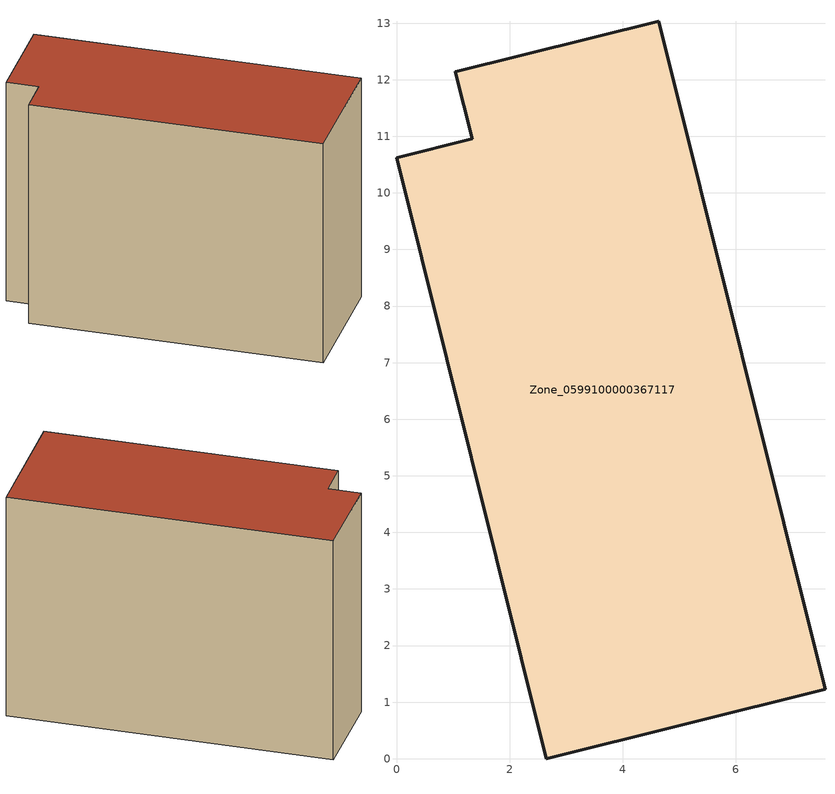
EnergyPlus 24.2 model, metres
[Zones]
Zone_0599100000367117
 floor ground (C_G): 1.04,12.14 4.63,13.03 7.57,1.23 2.64,0 0,10.62 1.34,10.96 z0
 wall outside (C_F): 2.64,0 7.57,1.23 4.63,13.03 1.04,12.14 1.34,10.96 0,10.62 2.64,0 z0:8.93
 roof outside (C_R): 4.63,13.03 1.04,12.14 1.34,10.96 0,10.62 2.64,0 7.57,1.23 z8.93
[BUILDING]
Pand.0599100000367117: North Axis=0; Terrain=City; Loads Convergence Tolerance Value=0.04; Temperature Convergence Tolerance Value=0.4; Solar Distribution=FullExterior; Maximum Number of Warmup Days=25; Minimum Number of Warmup Days=1
[Site:Location]
Rotterdam.The.Hague.AP_ZH_NLD Design_Conditions: Latitude=51.96; Longitude=4.45; Time Zone=1; Elevation=-4.5
[SITE:GROUNDTEMPERATURE:BUILDINGSURFACE]
18, 18, 18, 18, 18, 18, 18, 18, 18, 18, 18, 18
[MATERIAL] Thermal Absorptance=0.9; Solar Absorptance=0.7; Visible Absorptance=0.7
Name | Roughness | Thickness | Conductivity | Density | Specific Heat
G.TI.1992-2005 | MediumSmooth | 0.15 | 0.06 | 540 | 1210
F.TI.1992-2005 | Rough | 0.3 | 0.12 | 1920 | 840
R.TI.1992-2005 | MediumRough | 0.2 | 0.08 | 1500 | 1000
[CONSTRUCTION]
C_G: G.TI.1992-2005
C_F: F.TI.1992-2005
C_R: R.TI.1992-2005
[ZONE]
Zone_0599100000367117: Type=1; Multiplier=1; Ceiling Height=Autocalculate; Volume=Autocalculate; Floor Area=autocalculate; Part of Total Floor Area=Yes
[ZONEINFILTRATION:DESIGNFLOWRATE]
Infil_Zone_0599100000367117: Zone or ZoneList or Space or SpaceList=Zone_0599100000367117; Schedule=AlwaysOn; Design Flow Rate Calculation Method=Flow/Area; Flow Rate per Floor Area=0.0015; Constant Term Coefficient=1; Temperature Term Coefficient=0; Velocity Term Coefficient=0; Velocity Squared Term Coefficient=0
[HVACTEMPLATE:ZONE:IDEALLOADSAIRSYSTEM]
Zone_0599100000367117: Maximum Heating Supply Air Temperature=50; Minimum Cooling Supply Air Temperature=13; Maximum Heating Supply Air Humidity Ratio=0.0156; Minimum Cooling Supply Air Humidity Ratio=0.0077; Heating Limit=NoLimit; Cooling Limit=NoLimit; Dehumidification Control Type=ConstantSensibleHeatRatio; Cooling Sensible Heat Ratio=0.7; Dehumidification Setpoint=60; Humidification Control Type=None; Humidification Setpoint=30; Outdoor Air Method=None; Outdoor Air Flow Rate per Person=0.00944; Outdoor Air Flow Rate per Zone Floor Area=0; Outdoor Air Flow Rate per Zone=0; Demand Controlled Ventilation Type=None; Outdoor Air Economizer Type=NoEconomizer; Heat Recovery Type=None; Sensible Heat Recovery Effectiveness=0.7; Latent Heat Recovery Effectiveness=0.65
[ZONECONTROL:THERMOSTAT]
ThermostatControl_Zone_0599100000367117: Zone or ZoneList=Zone_0599100000367117; Control Type Schedule=DualSetpointControlType; Control 1=Thermostat_Zone_0599100000367117; Temperature Difference Between Cutout And Setpoint=0
[THERMOSTATSETPOINT:DUALSETPOINT]
Thermostat_Zone_0599100000367117: Heating Setpoint Temperature Schedule=HeatingSetpoint_Zone_0599100000367117; Cooling Setpoint Temperature Schedule=CoolingSetpoint_Zone_0599100000367117
[SCHEDULE:COMPACT]
HeatingSetpoint_Zone_0599100000367117: Through: 12/31, For: AllDays, Until: 24:00, 21
CoolingSetpoint_Zone_0599100000367117: Through: 12/31, For: AllDays, Until: 24:00, 24
DualSetpointControlType: Through: 12/31, For: AllDays, Until: 24:00, 4
AlwaysOn: Through: 12/31, For: AllDays, Until: 24:00, 1
